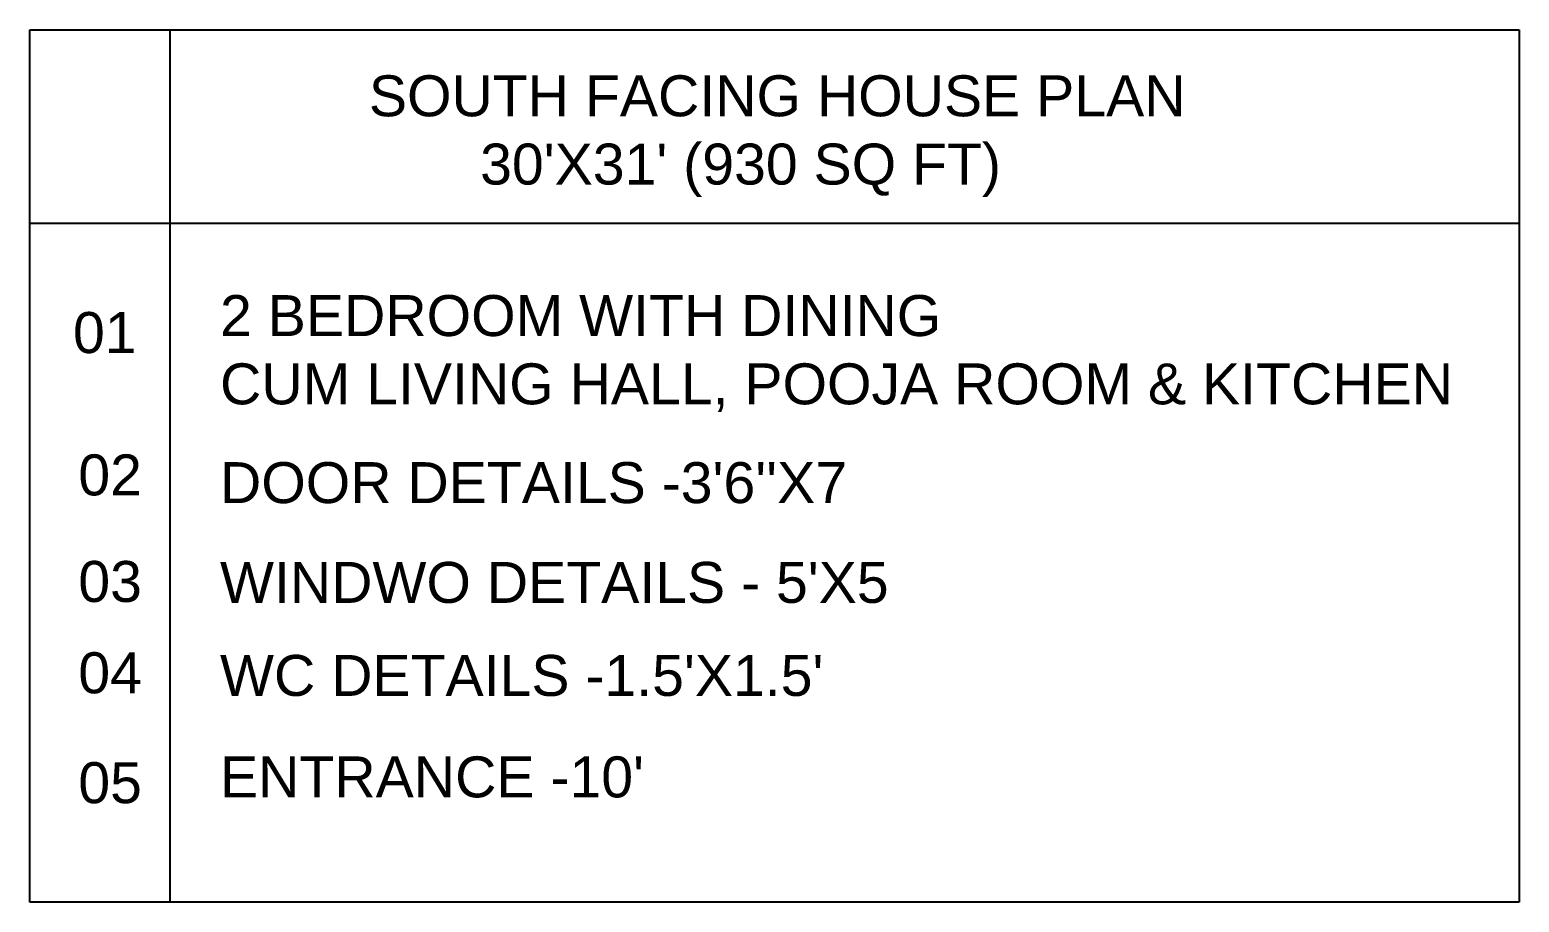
# Model space of a CAD drawing. Header units: inches. Extents: x 413 to 1099, y 231 to 650.
# Drawn here: x 844.3 to 1098.9, y 348.7 to 497.8 of the extents above; entities that cross this region are included whole.
import ezdxf

# ---------------------------------------------------------------- set-up
doc = ezdxf.new("R2010")
doc.units = ezdxf.units.IN
doc.header["$MEASUREMENT"] = 0
doc.layers.add('TEXT', color=190, linetype='Continuous')
doc.layers.add('WINDWO', color=103, linetype='Continuous')
doc.styles.get("Standard").update_dxf_attribs({"font": 'arial.ttf'})

msp = doc.modelspace()

# ---------------------------------------------------------------- linework, layer by layer
at = {"layer": 'WINDWO'}
for p, q in [((844.27, 497.76), (1098.93, 497.76)), ((844.27, 348.67), (844.27, 497.76)), ((868.27, 348.67), (868.27, 497.76)), ((1098.93, 497.76), (1098.93, 348.67)), ((844.27, 464.69), (1098.93, 464.69)), ((1098.93, 348.67), (844.27, 348.67))]:
    msp.add_line(p, q, dxfattribs=at)

# ---------------------------------------------------------------- texts
at = {"layer": 'TEXT', "color": 7, "true_color": 0xffffff, "char_height": 7, "attachment_point": 1}
for s, width, gutter_width, heights, insert in [("SOUTH FACING HOUSE PLAN\\P       30'X31' (930 SQ FT)", 224.5671, 0, [63.53], (902.25, 489.98)), ('2 BEDROOM WITH DINING\\PCUM LIVING HALL, POOJA ROOM & KITCHEN', 224.5671, 0, [63.53], (876.8, 452.42)), ('01', 14.541, 1, [0], (851.66, 449.52)), ('02', 14.541, 1, [0], (852.57, 425.19)), ("DOOR DETAILS -3'6''X7", 224.5671, 0, [63.53], (876.79, 423.87)), ('03', 14.541, 1, [0], (852.57, 406.98)), ("WINDWO DETAILS - 5'X5", 224.5671, 0, [63.53], (876.79, 406.82)), ('04', 14.541, 1, [0], (852.57, 391.37)), ("WC DETAILS -1.5'X1.5'", 224.5671, 0, [63.53], (876.79, 390.92)), ('05', 14.541, 1, [0], (852.57, 372.59)), ("ENTRANCE -10'", 224.5671, 0, [63.53], (876.79, 373.58))]:
    msp.add_mtext_dynamic_manual_height_columns(s, width=width, gutter_width=gutter_width, heights=heights, dxfattribs=dict(at, insert=insert))

doc.saveas('drawing.dxf')
